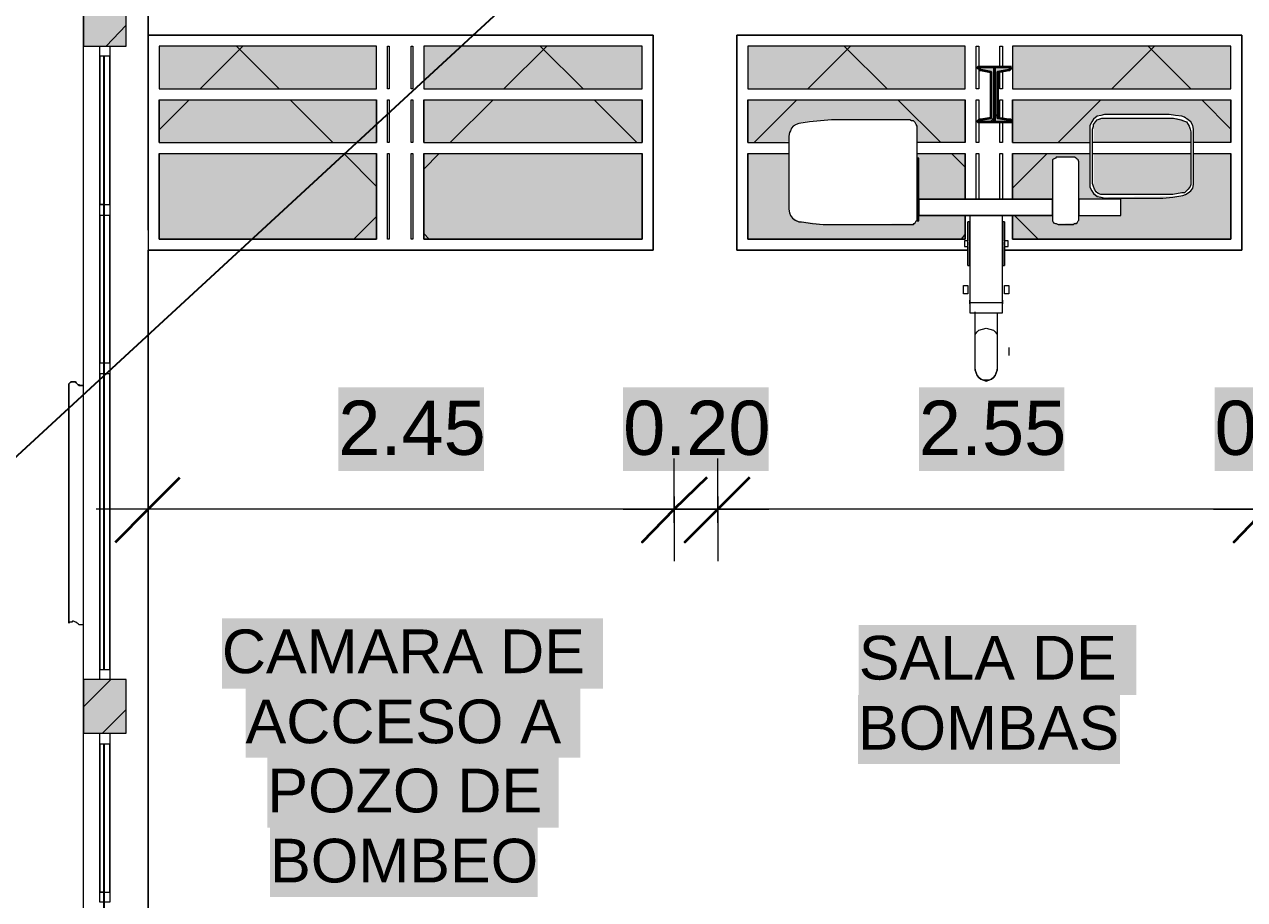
# Model space of a CAD drawing. Extents: x -187 to 52, y -9 to 65.
# Drawn here: x -132.64 to -126.97, y 37.67 to 41.74 of the extents above; entities that cross this region are included whole.
import ezdxf

# ---------------------------------------------------------------- set-up
doc = ezdxf.new("R2010")
doc.units = 0
doc.header["$MEASUREMENT"] = 0
for name, color, linetype in [('Cotas', 1, 'Continuous'), ('PDF4_Geometría', 7, 'Continuous'), ('PDF4_Texto', 7, 'Continuous')]:
    doc.layers.add(name, color=color, linetype=linetype)
doc.layers.add('PDF4_Rellenos sólidos', color=7, linetype='Continuous', true_color=0xffffff)
doc.styles.add('PDF Arial', font='arial.ttf')

msp = doc.modelspace()

# ---------------------------------------------------------------- hatches: boundary and pattern name
at = {"layer": 'PDF4_Rellenos sólidos', "transparency": 33554559}
h = msp.add_hatch(color=256, dxfattribs=at)
h.paths.add_polyline_path([(-132.3638, 41.6382), (-132.165, 41.6382), (-132.165, 42.7885), (-132.3638, 42.7885)])
h.paths.add_polyline_path([(-132.165, 38.6947), (-132.3638, 38.6947), (-132.3638, 38.4452), (-132.165, 38.4452)])
h = msp.add_hatch(color=256, dxfattribs=at)
h.paths.add_polyline_path([(-131.002, 41.1391), (-132.0128, 41.1391), (-132.0128, 40.7416), (-131.002, 40.7416)])
h.paths.add_polyline_path([(-132.0128, 41.4394), (-131.002, 41.4394), (-131.002, 41.6382), (-132.0128, 41.6382)])
h.paths.add_polyline_path([(-132.0128, 41.1899), (-131.002, 41.1899), (-131.002, 41.3886), (-132.0128, 41.3886)])
h = msp.add_hatch(color=256, dxfattribs=at)
h.paths.add_polyline_path([(-129.7671, 41.1391), (-130.7821, 41.1391), (-130.7821, 40.7416), (-129.7671, 40.7416)])
h.paths.add_polyline_path([(-130.7821, 41.4394), (-129.7671, 41.4394), (-129.7671, 41.6382), (-130.7821, 41.6382)])
h.paths.add_polyline_path([(-130.7821, 41.1899), (-129.7671, 41.1899), (-129.7671, 41.3886), (-130.7821, 41.3886)])
h = msp.add_hatch(color=256, dxfattribs=at)
h.paths.add_polyline_path([(-128.2658, 40.8515), (-128.4815, 40.8515), (-128.4815, 40.8262), (-128.4899, 40.8304), (-128.4942, 40.8304), (-128.4984, 40.8219), (-128.5026, 40.8177), (-128.5153, 40.8135), (-128.9382, 40.8093), (-128.9382, 40.8135), (-128.9763, 40.8177), (-129.0059, 40.8219), (-129.0397, 40.8262), (-129.0566, 40.8346), (-129.0609, 40.8389), (-129.0693, 40.8389), (-129.0693, 40.8473), (-129.0736, 40.8515), (-129.0778, 40.8515), (-129.0778, 40.8642), (-129.082, 40.8642), (-129.082, 40.8811), (-129.0862, 40.8811), (-129.0862, 41.1391), (-129.2765, 41.1391), (-129.2765, 40.7416), (-128.2658, 40.7416)])
h.paths.add_polyline_path([(-128.4815, 40.9277), (-128.2658, 40.9277), (-128.2658, 41.1391), (-128.4899, 41.1391), (-128.4899, 41.118), (-128.4815, 41.118)])
h.paths.add_polyline_path([(-129.2765, 41.4394), (-128.2658, 41.4394), (-128.2658, 41.6382), (-129.2765, 41.6382)])
h.paths.add_polyline_path([(-128.4899, 41.1899), (-128.2658, 41.1899), (-128.2658, 41.3886), (-129.2765, 41.3886), (-129.2765, 41.1899), (-129.0862, 41.1941), (-129.082, 41.2406), (-129.0778, 41.2491), (-129.0736, 41.2618), (-129.0651, 41.2702), (-129.0566, 41.2745), (-129.0524, 41.2787), (-129.0397, 41.2829), (-128.989, 41.2914), (-128.9255, 41.2956), (-128.5153, 41.2956), (-128.5026, 41.2914), (-128.4942, 41.2829), (-128.4942, 41.2745), (-128.4899, 41.2745)])
h = msp.add_hatch(color=256, dxfattribs=at)
h.paths.add_polyline_path([(-127.6441, 41.3041), (-127.6526, 41.2956), (-127.661, 41.2914), (-127.6695, 41.2745), (-127.6737, 41.2575), (-127.6695, 41.2533), (-127.6695, 41.1899), (-127.217, 41.1899), (-127.217, 41.2533), (-127.2212, 41.2533), (-127.2212, 41.2618), (-127.2254, 41.2618), (-127.2254, 41.2702), (-127.2297, 41.2702), (-127.2297, 41.2787), (-127.2381, 41.2871), (-127.2466, 41.2914), (-127.2508, 41.2956), (-127.2635, 41.2998), (-127.2804, 41.3041)])
h.paths.add_polyline_path([(-128.0459, 41.4394), (-127.0309, 41.4394), (-127.0309, 41.6382), (-128.0459, 41.6382)])
h.paths.add_polyline_path([(-127.0309, 41.1391), (-127.2043, 41.1391), (-127.2085, 40.9869), (-127.217, 40.97), (-127.2297, 40.9573), (-127.2466, 40.9488), (-127.2593, 40.9446), (-127.3016, 40.9404), (-127.6357, 40.9361), (-127.6357, 40.9404), (-127.6441, 40.9446), (-127.6568, 40.9488), (-127.6653, 40.9573), (-127.6737, 40.9573), (-127.6737, 40.9657), (-127.678, 40.9657), (-127.678, 40.9742), (-127.6822, 40.9742), (-127.6822, 40.9869), (-127.6864, 40.9869), (-127.6864, 41.1391), (-128.0459, 41.1391), (-128.0459, 40.9277), (-127.8598, 40.9277), (-127.8598, 41.1137), (-127.8513, 41.118), (-127.8471, 41.1222), (-127.7499, 41.1222), (-127.7372, 41.1095), (-127.7372, 40.9277), (-127.5426, 40.9277), (-127.5426, 40.8515), (-127.7372, 40.8515), (-127.7414, 40.8262), (-127.7456, 40.8219), (-127.7583, 40.8177), (-127.8471, 40.8135), (-127.8471, 40.8177), (-127.8556, 40.8262), (-127.8598, 40.8262), (-127.8598, 40.8515), (-128.0459, 40.8515), (-128.0459, 40.7416), (-127.0309, 40.7416)])
h.paths.add_polyline_path([(-127.6695, 41.1391), (-127.6695, 40.9869), (-127.6653, 40.9869), (-127.6653, 40.9742), (-127.661, 40.9742), (-127.6484, 40.9615), (-127.6484, 40.953), (-127.6357, 40.953), (-127.3016, 40.9488), (-127.3016, 40.953), (-127.272, 40.9573), (-127.2466, 40.9615), (-127.2381, 40.9657), (-127.2297, 40.9742), (-127.2212, 40.9911), (-127.217, 41.1391)])
h.paths.add_polyline_path([(-127.2043, 41.1899), (-127.0309, 41.1899), (-127.0309, 41.3886), (-128.0459, 41.3886), (-128.0459, 41.1899), (-127.6864, 41.1899), (-127.6864, 41.2702), (-127.6822, 41.2787), (-127.678, 41.2914), (-127.6737, 41.2956), (-127.6695, 41.3041), (-127.661, 41.3083), (-127.6526, 41.3167), (-127.6314, 41.321), (-127.2973, 41.321), (-127.2677, 41.3167), (-127.2508, 41.3125), (-127.2381, 41.3083), (-127.2085, 41.2787), (-127.2085, 41.2702), (-127.2043, 41.2702)])
for points in [[(-128.1939, 41.2998), (-128.2066, 41.2956), (-128.2066, 41.2871), (-128.1305, 41.2871), (-128.1305, 41.5409), (-128.2024, 41.5409), (-128.1939, 41.5324), (-128.1685, 41.5282), (-128.1474, 41.524), (-128.1474, 41.3041), (-128.1685, 41.3041)], [(-128.0628, 41.5324), (-128.0543, 41.5409), (-128.1305, 41.5409), (-128.1305, 41.2871), (-128.0501, 41.2914), (-128.0543, 41.2956), (-128.0628, 41.2998), (-128.0882, 41.3041), (-128.1136, 41.3041), (-128.1136, 41.524)], [(-131.1796, 40.0522), (-131.1796, 39.6632), (-130.503, 39.6632), (-130.503, 40.0522)], [(-129.8559, 40.0522), (-129.8559, 39.6632), (-129.1793, 39.6632), (-129.1793, 40.0522)], [(-128.4815, 40.0522), (-128.4815, 39.6632), (-127.8048, 39.6632), (-127.8048, 40.0522)], [(-127.107, 40.0522), (-127.107, 39.6632), (-126.4304, 39.6632), (-126.4304, 40.0522)], [(-131.721, 38.9781), (-131.721, 38.6524), (-129.949, 38.6524), (-129.949, 38.9781)], [(-128.7606, 38.9485), (-128.7606, 38.6228), (-127.4707, 38.6228), (-127.4707, 38.9485)], [(-131.611, 38.6524), (-131.611, 38.331), (-130.0547, 38.331), (-130.0547, 38.6524)], [(-128.7648, 38.6228), (-128.7648, 38.3014), (-127.5469, 38.3014), (-127.5469, 38.6228)], [(-131.5095, 38.331), (-131.5095, 38.0054), (-130.1562, 38.0054), (-130.1562, 38.331)], [(-131.4968, 38.0054), (-131.4968, 37.684), (-130.2535, 37.684), (-130.2535, 38.0054)]]:
    msp.add_hatch(color=256, dxfattribs=at).paths.add_polyline_path(points)

# ---------------------------------------------------------------- linework, layer by layer
at = {"layer": 'Cotas'}
msp.add_line((-185.3587, -8.8734), (-104.8625, 65.3914), dxfattribs=at)
at = {"layer": 'PDF4_Geometría', "lineweight": 9}
for points in [[(-132.2877, 35.4975), (-132.3638, 35.4975), (-132.3638, 42.7885)], [(-132.0635, 35.6455), (-132.0635, 40.6908), (-129.7164, 40.6908), (-129.7164, 41.6889), (-132.0635, 41.6889), (-132.0635, 42.0399), (-132.0635, 42.2387), (-132.0635, 42.2471), (-132.0635, 35.6455), (-132.2411, 35.6455)], [(-132.258, 41.6382), (-132.165, 41.7354)], [(-132.0635, 40.7839), (-132.0635, 41.6889), (-129.7164, 41.6889), (-129.7164, 40.6908), (-132.0635, 40.6908)], [(-131.002, 41.4394), (-131.002, 41.6382), (-132.0128, 41.6382), (-132.0128, 41.4394), (-131.002, 41.4394), (-131.002, 41.6382), (-132.0128, 41.6382), (-132.0128, 41.4394)], [(-129.7671, 41.4394), (-129.7671, 41.6382), (-130.7821, 41.6382), (-130.7821, 41.4394), (-129.7671, 41.4394), (-129.7671, 41.6382), (-130.7821, 41.6382), (-130.7821, 41.4394)], [(-128.2658, 41.4394), (-128.2658, 41.6382), (-129.2765, 41.6382), (-129.2765, 41.4394), (-128.2658, 41.4394), (-128.2658, 41.6382), (-129.2765, 41.6382), (-129.2765, 41.4394)], [(-128.2024, 41.5324), (-128.2024, 41.4394), (-128.215, 41.4394), (-128.215, 41.6382), (-128.2024, 41.6382), (-128.2024, 41.5409)], [(-128.1051, 41.5409), (-128.1051, 41.6382), (-128.0924, 41.6382), (-128.0924, 41.5409)], [(-127.0309, 41.4394), (-127.0309, 41.6382), (-128.0459, 41.6382), (-128.0459, 41.4394), (-127.0309, 41.4394), (-127.0309, 41.6382), (-128.0459, 41.6382), (-128.0459, 41.4394)], [(-132.2707, 40.9023), (-132.2877, 40.9023), (-132.2877, 41.5916), (-132.2877, 40.9023)], [(-128.0924, 41.524), (-128.0924, 41.4394), (-128.1051, 41.4394), (-128.1051, 41.524)], [(-132.0128, 41.1899), (-132.0128, 41.3886), (-132.0128, 41.1899), (-131.002, 41.1899), (-131.002, 41.3886), (-131.002, 41.1899)], [(-132.0128, 41.3886), (-131.002, 41.3886)], [(-130.7821, 41.1899), (-130.7821, 41.3886), (-130.7821, 41.1899), (-129.7671, 41.1899), (-129.7671, 41.3886), (-129.7671, 41.1899)], [(-130.7821, 41.3886), (-129.7671, 41.3886)], [(-129.2765, 41.1899), (-129.2765, 41.3886), (-129.2765, 41.1899), (-129.0862, 41.1899)], [(-129.2765, 41.3886), (-128.2658, 41.3886)], [(-128.2658, 41.1899), (-128.2658, 41.3886), (-128.2658, 41.1899), (-128.4899, 41.1899)], [(-128.2024, 41.2871), (-128.2024, 41.1899), (-128.215, 41.1899), (-128.215, 41.3886), (-128.2024, 41.3886), (-128.2024, 41.2914)], [(-128.1051, 41.3041), (-128.1051, 41.3886), (-128.0924, 41.3886), (-128.0924, 41.3041)], [(-128.0459, 41.1899), (-128.0459, 41.3886), (-128.0459, 41.1899), (-127.6864, 41.1899)], [(-128.0459, 41.3886), (-127.0309, 41.3886)], [(-127.0309, 41.1899), (-127.0309, 41.3886), (-127.0309, 41.1899), (-127.2043, 41.1899)], [(-128.1474, 41.2871), (-128.1305, 41.3083), (-128.1136, 41.3252)], [(-128.0924, 41.2871), (-128.0924, 41.1899), (-128.1051, 41.1899), (-128.1051, 41.2871)], [(-127.217, 41.1899), (-127.6737, 41.1899)], [(-132.0128, 41.1391), (-131.002, 41.1391)], [(-130.7821, 41.1391), (-129.7671, 41.1391)], [(-129.2765, 41.1391), (-129.0862, 41.1391)], [(-128.4899, 41.1391), (-128.2658, 41.1391)], [(-128.215, 40.9277), (-128.215, 41.1391), (-128.2024, 41.1391), (-128.2024, 40.9277)], [(-128.1051, 40.9277), (-128.1051, 41.1391), (-128.0924, 41.1391), (-128.0924, 40.9277)], [(-128.0459, 41.1391), (-127.6864, 41.1391)], [(-127.6737, 41.1391), (-127.217, 41.1391)], [(-127.2043, 41.1391), (-127.0309, 41.1391)], [(-132.2665, 40.9023), (-132.2411, 40.9023)], [(-132.2707, 40.8515), (-132.2877, 40.8515), (-132.2877, 40.1664), (-132.2707, 40.1664)], [(-132.2877, 40.1664), (-132.2877, 40.8515)], [(-132.2411, 40.8515), (-132.2665, 40.8515)], [(-128.2447, 40.8473), (-128.2447, 40.8389), (-128.2447, 40.8219)], [(-128.0924, 40.8219), (-128.0924, 40.8389), (-128.0924, 40.8473)], [(-128.2531, 40.6189), (-128.2447, 40.6189), (-128.2447, 40.6232), (-128.2447, 40.6316), (-128.2447, 40.6485), (-128.2447, 40.6697), (-128.2447, 40.6951), (-128.2447, 40.7204), (-128.2447, 40.7458), (-128.2447, 40.7712), (-128.2447, 40.7923), (-128.2447, 40.805), (-128.2447, 40.8177), (-128.2447, 40.8219), (-128.2531, 40.8219)], [(-128.0839, 40.8219), (-128.0924, 40.8219), (-128.0924, 40.8177), (-128.0924, 40.805), (-128.0924, 40.7923), (-128.0924, 40.7712), (-128.0924, 40.7458), (-128.0924, 40.7204), (-128.0924, 40.6951), (-128.0924, 40.6697), (-128.0924, 40.6485), (-128.0924, 40.6316), (-128.0924, 40.6232), (-128.0924, 40.6189), (-128.0839, 40.6189)], [(-128.27, 40.7289), (-128.27, 40.7247), (-128.27, 40.7204), (-128.27, 40.7162), (-128.27, 40.712)], [(-128.2531, 40.7289), (-128.2531, 40.7247), (-128.2531, 40.7204), (-128.2531, 40.7162), (-128.2531, 40.712)], [(-128.0839, 40.712), (-128.0839, 40.7162), (-128.0839, 40.7204), (-128.0839, 40.7247), (-128.0839, 40.7289)], [(-128.067, 40.712), (-128.067, 40.7162), (-128.067, 40.7204), (-128.067, 40.7247), (-128.067, 40.7289)], [(-128.0924, 40.4033), (-128.0924, 40.4075), (-128.0924, 40.4117), (-128.0924, 40.4244), (-128.0924, 40.4329), (-128.0924, 40.4456), (-128.2447, 40.4456), (-128.2447, 40.4329), (-128.2447, 40.4244), (-128.2447, 40.4117), (-128.2447, 40.4075), (-128.2447, 40.4033)], [(-128.2193, 40.1326), (-128.2193, 40.1368), (-128.2193, 40.1537), (-128.2193, 40.1791), (-128.2193, 40.2087), (-128.2193, 40.2426), (-128.2193, 40.2679), (-128.2193, 40.2891), (-128.2193, 40.3271), (-128.2193, 40.3737), (-128.2193, 40.4033)], [(-128.1178, 40.399), (-128.1178, 40.3567), (-128.1178, 40.3145), (-128.1178, 40.2891), (-128.1178, 40.2764), (-128.1178, 40.2468), (-128.1178, 40.2172), (-128.1178, 40.1834), (-128.1178, 40.158), (-128.1178, 40.1411), (-128.1178, 40.1326)], [(-128.2193, 40.2806), (-128.2193, 40.2891), (-128.2193, 40.2975), (-128.2108, 40.3102), (-128.2024, 40.3187), (-128.1854, 40.3229), (-128.1685, 40.3271), (-128.1516, 40.3229), (-128.1347, 40.3187), (-128.1262, 40.3102), (-128.1178, 40.2975), (-128.1178, 40.2891), (-128.1178, 40.2848)], [(-128.0628, 40.2383), (-128.0628, 40.2003)], [(-132.2665, 40.1664), (-132.2411, 40.1664)], [(-132.2707, 40.1157), (-132.2877, 40.1157), (-132.2877, 38.7412), (-132.2877, 40.1157)], [(-132.2411, 40.1157), (-132.2665, 40.1157)], [(-132.3638, 40.0649), (-132.3722, 40.0607), (-132.3765, 40.0607), (-132.3849, 40.0649), (-132.3891, 40.0649), (-132.3934, 40.0692), (-132.3976, 40.0734), (-132.4018, 40.0776), (-132.4103, 40.0776), (-132.4145, 40.0776), (-132.423, 40.0776), (-132.4272, 40.0734), (-132.4314, 40.0692), (-132.4272, 40.0734), (-132.4188, 40.0776), (-132.4145, 40.0776), (-132.4103, 40.0776), (-132.4018, 40.0776), (-132.3976, 40.0734), (-132.3934, 40.0692), (-132.3891, 40.0649), (-132.3849, 40.0607), (-132.3765, 40.0607), (-132.3722, 40.0607), (-132.3638, 40.0607)], [(-132.4314, 40.0692), (-132.4314, 38.9569), (-132.4314, 40.0692)], [(-132.0635, 39.4221), (-132.0635, 39.4856), (-132.0635, 39.7224)], [(-129.6191, 39.4221), (-129.6191, 39.4856), (-129.6191, 39.7224)], [(-129.4161, 39.4221), (-129.4161, 39.4856), (-129.4161, 39.7224)], [(-129.6191, 39.5448), (-129.6191, 39.4856), (-129.6191, 39.2445)], [(-129.4161, 39.5448), (-129.4161, 39.4856), (-129.4161, 39.2445)], [(-129.378, 39.4856), (-132.3046, 39.4856)], [(-129.8559, 39.4856), (-129.1793, 39.4856)], [(-126.6291, 39.4856), (-129.6572, 39.4856)], [(-127.1113, 39.4856), (-126.4304, 39.4856)], [(-132.3638, 38.9485), (-132.3722, 38.9485), (-132.3765, 38.9485), (-132.3849, 38.9485), (-132.3891, 38.9527), (-132.3934, 38.9569), (-132.3976, 38.9611), (-132.4018, 38.9611), (-132.4103, 38.9654), (-132.4145, 38.9654), (-132.4188, 38.9611), (-132.4272, 38.9611), (-132.4314, 38.9569)], [(-132.3638, 38.5678), (-132.2369, 38.6947)], [(-132.275, 38.4452), (-132.165, 38.5552)], [(-132.2707, 37.7051), (-132.2877, 37.7051), (-132.2877, 38.3945), (-132.2877, 37.7051)], [(-132.2665, 37.7051), (-132.2411, 37.7051)]]:
    msp.add_lwpolyline(points, dxfattribs=at)
at = {"layer": 'PDF4_Geometría', "lineweight": 20}
for points in [[(-132.165, 42.7885), (-132.3638, 42.7885), (-132.3638, 41.6382), (-132.165, 41.6382)], [(-132.2877, 41.5916), (-132.2877, 41.6382), (-132.2411, 41.6382), (-132.2411, 41.5916)], [(-132.2707, 41.5916), (-132.2707, 38.7412), (-132.2665, 38.7412), (-132.2665, 41.5916)], [(-132.2877, 40.9023), (-132.2411, 40.9023), (-132.2411, 40.8515), (-132.2877, 40.8515)], [(-132.2411, 40.1157), (-132.2877, 40.1157), (-132.2877, 40.1664), (-132.2411, 40.1664)], [(-132.2877, 38.7412), (-132.2411, 38.7412), (-132.2411, 38.6947), (-132.2877, 38.6947)], [(-132.165, 38.4452), (-132.165, 38.6947), (-132.3638, 38.6947), (-132.3638, 38.4452)], [(-132.2877, 38.3945), (-132.2877, 38.4452), (-132.2411, 38.4452), (-132.2411, 38.3945)], [(-132.2707, 38.3945), (-132.2707, 35.5483), (-132.2665, 35.5483), (-132.2665, 38.3945)], [(-132.2877, 37.7051), (-132.2411, 37.7051), (-132.2411, 37.6586), (-132.2877, 37.6586)]]:
    msp.add_lwpolyline(points, close=True, dxfattribs=at)
at = {"layer": 'PDF4_Geometría', "lineweight": 9}
for points in [[(-129.3273, 41.6889), (-129.3273, 40.6908), (-128.2531, 40.6908), (-129.3273, 40.6908), (-129.3273, 41.6889), (-126.9802, 41.6889), (-126.9802, 40.6908), (-128.0839, 40.6908), (-126.9802, 40.6908), (-126.9802, 41.6889)], [(-130.9428, 41.6382), (-130.9428, 41.4394), (-130.9513, 41.4394), (-130.9513, 41.6382)], [(-130.8328, 41.6382), (-130.8328, 41.4394), (-130.8413, 41.4394), (-130.8413, 41.6382)], [(-132.2877, 41.5916), (-132.2877, 40.9023)], [(-132.2411, 40.9023), (-132.2411, 41.5916)], [(-132.2411, 40.9023), (-132.2411, 41.5916)], [(-130.9428, 41.3886), (-130.9428, 41.1899), (-130.9513, 41.1899), (-130.9513, 41.3886)], [(-130.8328, 41.3886), (-130.8328, 41.1899), (-130.8413, 41.1899), (-130.8413, 41.3886)], [(-129.0862, 40.8811), (-129.082, 40.8642), (-129.0778, 40.8515), (-129.0693, 40.8389), (-129.0566, 40.8304), (-129.0397, 40.8219), (-129.027, 40.8219), (-128.9763, 40.8135), (-128.9255, 40.8093), (-128.5153, 40.8093), (-128.5069, 40.8093), (-128.5026, 40.8135), (-128.4984, 40.8177), (-128.4942, 40.8262), (-128.4899, 40.8304), (-128.4899, 40.8389), (-128.4899, 41.2575), (-128.4899, 41.266), (-128.4942, 41.2745), (-128.4984, 41.2829), (-128.5069, 41.2914), (-128.5153, 41.2914), (-128.5238, 41.2956), (-128.8875, 41.2956), (-128.9382, 41.2914), (-128.989, 41.2871), (-129.0397, 41.2787), (-129.0524, 41.2745), (-129.0651, 41.266), (-129.0736, 41.2575), (-129.0778, 41.2448), (-129.082, 41.2364), (-129.0862, 41.2195)], [(-127.6864, 41.2533), (-127.6864, 40.9996), (-127.6864, 40.9826), (-127.678, 40.9657), (-127.6695, 40.953), (-127.6526, 40.9404), (-127.6357, 40.9361), (-127.6187, 40.9319), (-127.3481, 40.9319), (-127.3016, 40.9361), (-127.255, 40.9446), (-127.2424, 40.9488), (-127.2297, 40.9573), (-127.217, 40.9657), (-127.2085, 40.9784), (-127.2043, 40.9953), (-127.2043, 41.008), (-127.2043, 41.2364), (-127.2043, 41.2533), (-127.2085, 41.2702), (-127.217, 41.2871), (-127.2297, 41.2956), (-127.2466, 41.3083), (-127.2593, 41.3125), (-127.2889, 41.3167), (-127.3185, 41.321), (-127.6187, 41.321), (-127.6357, 41.3167), (-127.6526, 41.3125), (-127.6695, 41.2998), (-127.678, 41.2871), (-127.6864, 41.2702)], [(-127.6737, 40.9996), (-127.6737, 41.2533), (-127.6695, 41.266), (-127.6695, 41.2745), (-127.661, 41.2871), (-127.6526, 41.2956), (-127.6441, 41.2998), (-127.6314, 41.3041), (-127.3312, 41.3041), (-127.2973, 41.3041), (-127.2635, 41.2956), (-127.2508, 41.2914), (-127.2381, 41.2871), (-127.2297, 41.2745), (-127.2254, 41.266), (-127.2212, 41.2533), (-127.217, 41.2406), (-127.217, 41.008), (-127.217, 40.9953), (-127.2212, 40.9869), (-127.2297, 40.9742), (-127.2381, 40.9657), (-127.2466, 40.9573), (-127.2593, 40.9573), (-127.3016, 40.9488), (-127.3481, 40.9488), (-127.6187, 40.9488), (-127.6357, 40.9488), (-127.6484, 40.953), (-127.6568, 40.9615), (-127.6653, 40.9742), (-127.6695, 40.9869)], [(-132.0128, 41.1391), (-132.0128, 40.7416), (-131.002, 40.7416), (-131.002, 41.1391), (-131.002, 40.7416), (-132.0128, 40.7416)], [(-130.9428, 41.1391), (-130.9428, 40.7416), (-130.9513, 40.7416), (-130.9513, 41.1391)], [(-130.8328, 41.1391), (-130.8328, 40.7416), (-130.8413, 40.7416), (-130.8413, 41.1391)], [(-130.7821, 41.1391), (-130.7821, 40.7416), (-129.7671, 40.7416), (-129.7671, 41.1391), (-129.7671, 40.7416), (-130.7821, 40.7416)], [(-129.2765, 41.1391), (-129.2765, 40.7416), (-128.2658, 40.7416), (-128.2658, 40.8515), (-128.2658, 40.7416), (-129.2765, 40.7416)], [(-128.4899, 40.8262), (-128.4815, 40.8262), (-128.4815, 41.118), (-128.4899, 41.118)], [(-128.2658, 40.9277), (-128.2658, 41.1391)], [(-128.0459, 41.1391), (-128.0459, 40.9277)], [(-128.0459, 40.8515), (-128.0459, 40.7416), (-127.0309, 40.7416), (-127.0309, 41.1391), (-127.0309, 40.7416), (-128.0459, 40.7416)], [(-127.8598, 40.8389), (-127.8598, 40.8304), (-127.8598, 40.8262), (-127.8556, 40.8177), (-127.8471, 40.8135), (-127.8429, 40.8135), (-127.8344, 40.8093), (-127.7625, 40.8093), (-127.7583, 40.8135), (-127.7499, 40.8135), (-127.7456, 40.8177), (-127.7414, 40.8262), (-127.7372, 40.8304), (-127.7372, 40.8389), (-127.7372, 41.0968), (-127.7372, 41.1011), (-127.7414, 41.1095), (-127.7456, 41.1137), (-127.7499, 41.118), (-127.7583, 41.1222), (-127.7625, 41.1222), (-127.8344, 41.1222), (-127.8429, 41.1222), (-127.8471, 41.118), (-127.8556, 41.1137), (-127.8598, 41.1095), (-127.8598, 41.1011), (-127.8598, 41.0968)], [(-127.8598, 40.9277), (-128.4815, 40.9277), (-127.8598, 40.9277), (-127.8598, 40.8515), (-128.4815, 40.8515), (-127.8598, 40.8515), (-127.8598, 40.9277), (-128.4815, 40.9277), (-128.4815, 40.8515), (-127.8598, 40.8515)], [(-127.7372, 40.8515), (-127.5426, 40.8515), (-127.5426, 40.9277), (-127.7372, 40.9277)], [(-132.2877, 40.8515), (-132.2877, 40.1664)], [(-132.2411, 40.1664), (-132.2411, 40.8515)], [(-132.2411, 40.1664), (-132.2411, 40.8515)], [(-128.0924, 40.399), (-128.0924, 40.4033), (-128.0924, 40.4075), (-128.0924, 40.416), (-128.0924, 40.4244), (-128.0924, 40.4329), (-128.0924, 40.4456), (-128.0924, 40.7078), (-128.0924, 40.7162), (-128.0924, 40.7204), (-128.0924, 40.75), (-128.0924, 40.7839), (-128.0924, 40.8093), (-128.0924, 40.8304), (-128.0924, 40.8431), (-128.0924, 40.8515), (-128.2447, 40.8515), (-128.2447, 40.8431), (-128.2447, 40.8304), (-128.2447, 40.8093), (-128.2447, 40.7839), (-128.2447, 40.75), (-128.2447, 40.7204), (-128.2447, 40.7162), (-128.2447, 40.7078), (-128.2447, 40.4456), (-128.2447, 40.4329), (-128.2447, 40.4244), (-128.2447, 40.416), (-128.2447, 40.4075), (-128.2447, 40.4033), (-128.2447, 40.399)], [(-128.27, 40.7331), (-128.27, 40.7289), (-128.27, 40.7247), (-128.27, 40.7204), (-128.27, 40.7162), (-128.27, 40.712), (-128.27, 40.7078), (-128.2531, 40.7078), (-128.2531, 40.6951), (-128.2531, 40.6697), (-128.2531, 40.6485), (-128.2531, 40.6316), (-128.2531, 40.6232), (-128.2531, 40.6189), (-128.2531, 40.6232), (-128.2531, 40.6316), (-128.2531, 40.6485), (-128.2531, 40.6697), (-128.2531, 40.6951), (-128.2531, 40.7204), (-128.2531, 40.7458), (-128.2531, 40.7712), (-128.2531, 40.7923), (-128.2531, 40.805), (-128.2531, 40.8177), (-128.2531, 40.8219), (-128.2531, 40.8177), (-128.2531, 40.805), (-128.2531, 40.7923), (-128.2531, 40.7712), (-128.2531, 40.7458), (-128.2531, 40.7331)], [(-128.067, 40.7204), (-128.067, 40.7247), (-128.067, 40.7289), (-128.067, 40.7331), (-128.0839, 40.7331), (-128.0839, 40.7458), (-128.0839, 40.7712), (-128.0839, 40.7923), (-128.0839, 40.805), (-128.0839, 40.8177), (-128.0839, 40.8219), (-128.0839, 40.8177), (-128.0839, 40.805), (-128.0839, 40.7923), (-128.0839, 40.7712), (-128.0839, 40.7458), (-128.0839, 40.7204), (-128.0839, 40.6951), (-128.0839, 40.6697), (-128.0839, 40.6485), (-128.0839, 40.6316), (-128.0839, 40.6232), (-128.0839, 40.6189), (-128.0839, 40.6232), (-128.0839, 40.6316), (-128.0839, 40.6485), (-128.0839, 40.6697), (-128.0839, 40.6951), (-128.0839, 40.7078), (-128.067, 40.7078), (-128.067, 40.712), (-128.067, 40.7162)], [(-128.2531, 40.4878), (-128.2743, 40.4878), (-128.2743, 40.5259), (-128.2531, 40.5259)], [(-128.0839, 40.5259), (-128.0628, 40.5259), (-128.0628, 40.4878), (-128.0839, 40.4878)], [(-128.2447, 40.4498), (-128.2447, 40.4456), (-128.2447, 40.4413), (-128.2447, 40.4456), (-128.2447, 40.4498), (-128.2447, 40.454), (-128.2447, 40.4582), (-128.2447, 40.454), (-128.2447, 40.4498), (-128.2447, 40.4456), (-128.2447, 40.4413), (-128.2447, 40.4456), (-128.2447, 40.4498), (-128.2447, 40.454), (-128.2447, 40.4582), (-128.2447, 40.454)], [(-128.0924, 40.4498), (-128.0924, 40.454), (-128.0924, 40.4582), (-128.0924, 40.454), (-128.0924, 40.4498), (-128.0924, 40.4456), (-128.0924, 40.4413), (-128.0924, 40.4456), (-128.0924, 40.4498), (-128.0924, 40.454), (-128.0924, 40.4582), (-128.0924, 40.454), (-128.0924, 40.4498), (-128.0924, 40.4456), (-128.0924, 40.4413), (-128.0924, 40.4456)], [(-132.2877, 40.1157), (-132.2877, 38.7412)], [(-132.2411, 38.7412), (-132.2411, 40.1157)], [(-132.2411, 38.7412), (-132.2411, 40.1157)], [(-128.1685, 40.0819), (-128.1558, 40.0861), (-128.1432, 40.0903), (-128.1347, 40.0988), (-128.1262, 40.1072), (-128.122, 40.1199), (-128.1178, 40.1326), (-128.1178, 40.1368), (-128.1178, 40.1326), (-128.122, 40.1199), (-128.1262, 40.1072), (-128.1347, 40.0988), (-128.1432, 40.0903), (-128.1558, 40.0861), (-128.1685, 40.0861), (-128.1812, 40.0861), (-128.1939, 40.0903), (-128.2024, 40.0988), (-128.2108, 40.1072), (-128.215, 40.1199), (-128.2193, 40.1326), (-128.2193, 40.1368), (-128.2193, 40.1326), (-128.215, 40.1199), (-128.2108, 40.1072), (-128.2024, 40.0988), (-128.1939, 40.0903), (-128.1812, 40.0861)], [(-132.2877, 38.3945), (-132.2877, 37.7051)], [(-132.2411, 37.7051), (-132.2411, 38.3945)], [(-132.2411, 37.7051), (-132.2411, 38.3945)]]:
    msp.add_lwpolyline(points, close=True, dxfattribs=at)
at = {"layer": 'PDF4_Geometría', "color": 8, "lineweight": 9, "true_color": 0x777777}
for points in [[(-131.8225, 41.4394), (-131.6237, 41.6382)], [(-131.4545, 41.4394), (-131.6533, 41.6382)], [(-130.4099, 41.4394), (-130.2112, 41.6382)], [(-130.042, 41.4394), (-130.2408, 41.6382)], [(-128.9974, 41.4394), (-128.7987, 41.6382)], [(-128.6295, 41.4394), (-128.8283, 41.6382)], [(-127.5849, 41.4394), (-127.3861, 41.6382)], [(-127.217, 41.4394), (-127.4158, 41.6382)], [(-132.0128, 41.2491), (-131.8732, 41.3886)], [(-131.205, 41.1899), (-131.4038, 41.3886)], [(-130.6595, 41.1899), (-130.4607, 41.3886)], [(-129.7925, 41.1899), (-129.9913, 41.3886)], [(-129.2469, 41.1899), (-129.0482, 41.3886)], [(-128.38, 41.1899), (-128.5787, 41.3886)], [(-127.8344, 41.1899), (-127.6357, 41.3886)], [(-127.0309, 41.2533), (-127.1662, 41.3886)], [(-131.002, 40.9869), (-131.1543, 41.1391)], [(-130.7821, 41.0672), (-130.7102, 41.1391)], [(-128.2658, 41.0757), (-128.3292, 41.1391)], [(-128.0459, 40.9784), (-127.8852, 41.1391)], [(-131.1077, 40.7416), (-131.002, 40.8473)], [(-127.9275, 40.7416), (-128.0374, 40.8515)], [(-130.7567, 40.7416), (-130.7821, 40.767)], [(-128.2827, 40.7416), (-128.2658, 40.7627)]]:
    msp.add_lwpolyline(points, dxfattribs=at)
at = {"layer": 'PDF4_Geometría', "lineweight": 35}
for points in [[(-128.1305, 41.2871), (-128.1305, 41.5409), (-128.2066, 41.5409), (-128.2066, 41.5367), (-128.2024, 41.5367), (-128.2024, 41.5324), (-128.1981, 41.5324), (-128.1981, 41.5282), (-128.1939, 41.5282), (-128.1474, 41.5197), (-128.1474, 41.3041), (-128.1939, 41.2956), (-128.1981, 41.2956), (-128.2024, 41.2956), (-128.2024, 41.2914), (-128.2066, 41.2914), (-128.2066, 41.2871)], [(-128.0501, 41.5409), (-128.1305, 41.5409), (-128.1305, 41.2871), (-128.0501, 41.2871), (-128.0543, 41.2914), (-128.0543, 41.2956), (-128.0586, 41.2956), (-128.0628, 41.2956), (-128.1136, 41.3041), (-128.1136, 41.5197), (-128.0628, 41.5282), (-128.0586, 41.5282), (-128.0586, 41.5324), (-128.0543, 41.5324), (-128.0543, 41.5367)], [(-129.4669, 39.6336), (-129.6191, 39.4856), (-129.7671, 39.3333), (-129.6191, 39.4856)], [(-129.2681, 39.6336), (-129.4161, 39.4856), (-129.5684, 39.3333), (-129.4161, 39.4856)], [(-126.7222, 39.6336), (-126.8702, 39.4856), (-127.0182, 39.3333), (-126.8702, 39.4856)]]:
    msp.add_lwpolyline(points, close=True, dxfattribs=at)
msp.add_lwpolyline([(-132.2158, 39.3333), (-132.0635, 39.4856), (-131.9155, 39.6336)], dxfattribs=at)

# ---------------------------------------------------------------- texts
at = {"layer": 'PDF4_Texto', "attachment_point": 7, "style": 'PDF Arial'}
for s, insert, char_height in [('2.45', (-131.1796, 39.735), 0.25199), ('0.20', (-129.8559, 39.735), 0.25199), ('2.55', (-128.4814, 39.735), 0.25199), ('0.20', (-127.107, 39.735), 0.25199), ('CAMARA DE', (-131.7209, 38.7208), 0.2032), ('SALA DE', (-128.7605, 38.6912), 0.2032), ('ACCESO A', (-131.6109, 38.3952), 0.2032), ('BOMBAS', (-128.7648, 38.3656), 0.2032), ('POZO DE', (-131.5094, 38.0738), 0.2032), ('BOMBEO', (-131.4967, 37.7481), 0.2032)]:
    msp.add_mtext(s, dxfattribs=dict(at, insert=insert, char_height=char_height))

doc.saveas('drawing.dxf')
